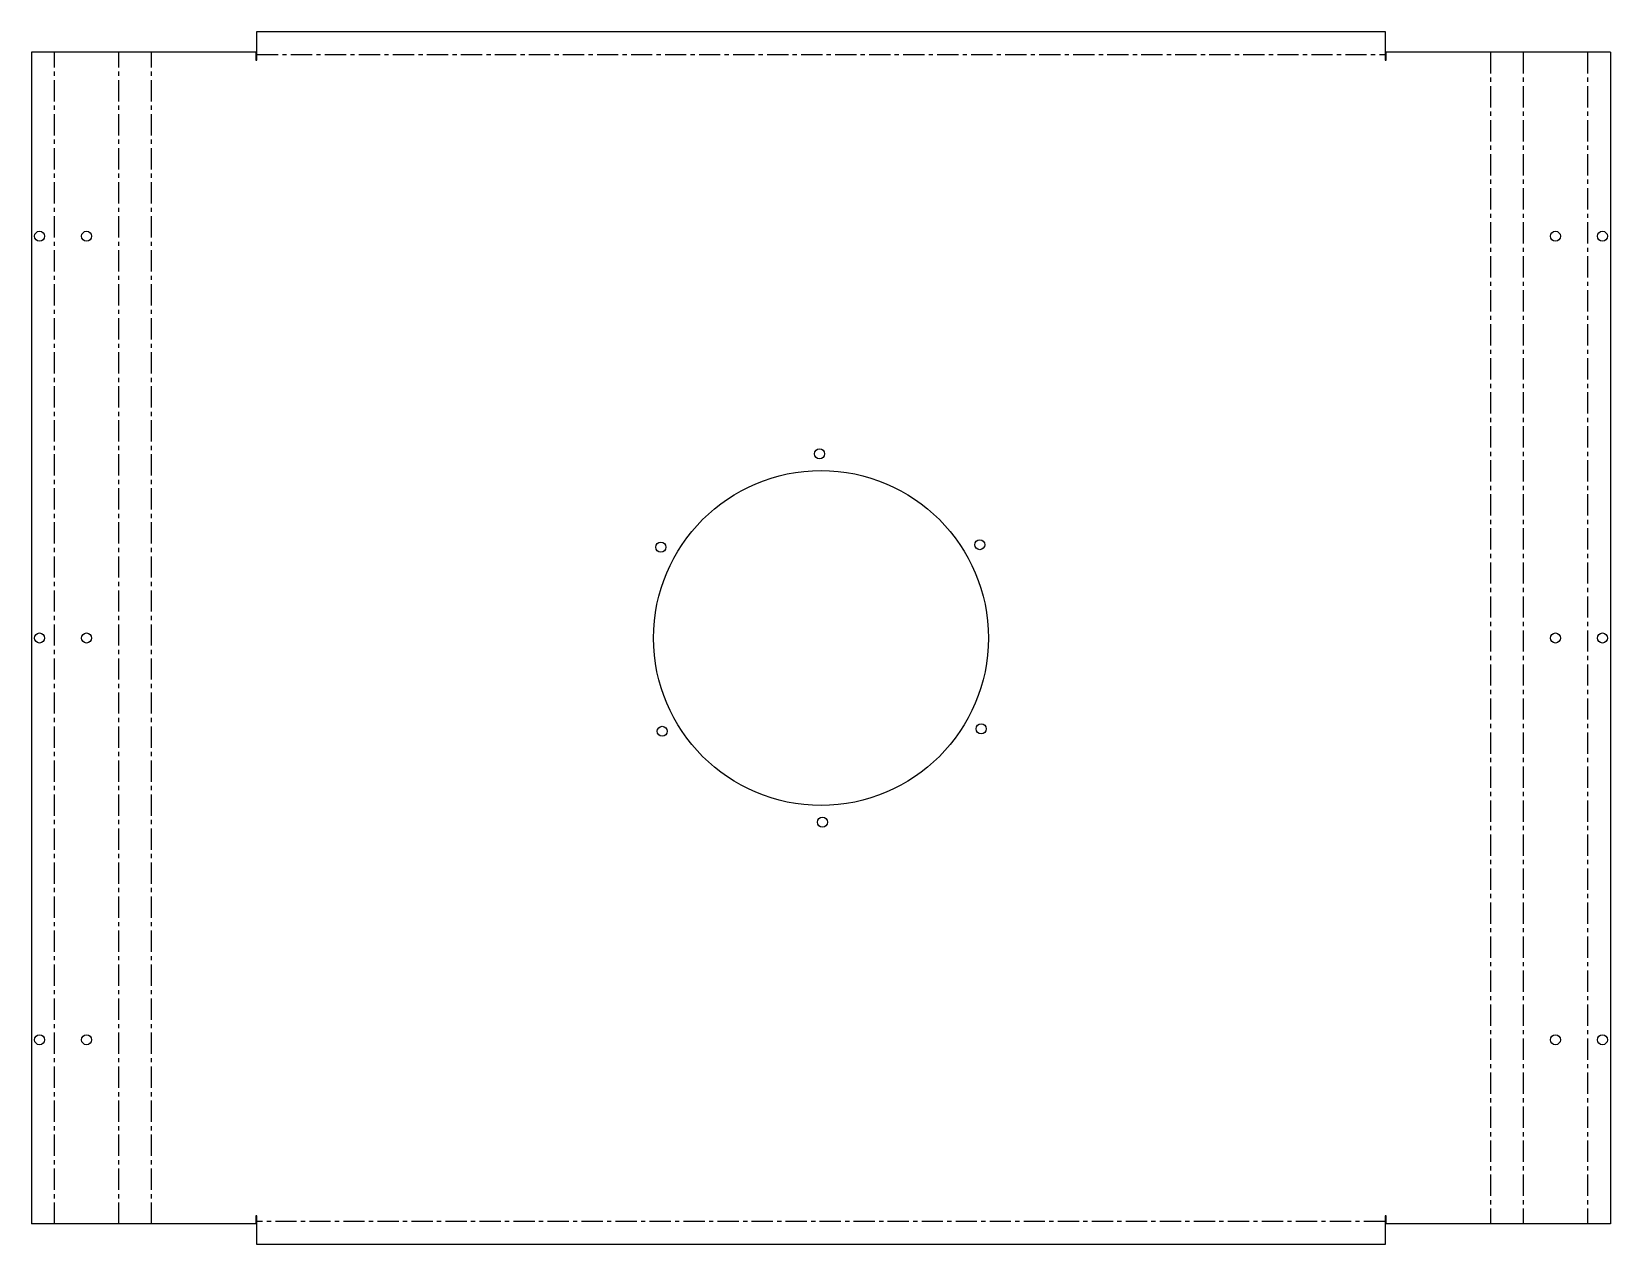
# Model space of a CAD drawing. Header units: millimetres. Extents: x -872 to 72, y -12 to 712.
import ezdxf

# ---------------------------------------------------------------- set-up
doc = ezdxf.new("R2010")
doc.units = ezdxf.units.MM
doc.linetypes.add('CENTERX2', pattern=[20.32, 12.7, -2.54, 2.54, -2.54])

msp = doc.modelspace()

# ---------------------------------------------------------------- linework, layer by layer
at = {"color": 7, "linetype": 'Continuous', "lineweight": 25}
for p, q in [((-737, 695.2), (-737, 712.25)), ((-737, 712.25), (-63, 712.25)), ((-63, 712.25), (-63, 695.2)), ((-871.56, 700), (-871.56, 0)), ((-737.6, 700), (-871.56, 700)), ((-737.6, 700), (-737.6, 695.2)), ((-62.4, 695.2), (-62.4, 700)), ((71.56, 700), (-62.4, 700)), ((71.56, 700), (71.56, 0)), ((-737.6, 695.2), (-737, 695.2)), ((-63, 695.2), (-62.4, 695.2)), ((-737.6, 0), (-871.56, 0)), ((-737, 4.8), (-737.6, 4.8)), ((-737.6, 4.8), (-737.6, 0)), ((-737, -12.25), (-737, 4.8)), ((-62.4, 4.8), (-63, 4.8)), ((-63, 4.8), (-63, -12.25)), ((-62.4, 0), (-62.4, 4.8)), ((71.56, 0), (-62.4, 0)), ((-63, -12.25), (-737, -12.25))]:
    msp.add_line(p, q, dxfattribs=at)
at = {"color": 7, "linetype": 'CENTERX2'}
for p, q in [((-857.94, 0), (-857.94, 700)), ((-819.48, 0), (-819.48, 700)), ((-799.83, 0), (-799.83, 700)), ((-737, 698.63), (-63, 698.63)), ((-0.17, 700), (-0.17, 0)), ((19.48, 700), (19.48, 0)), ((57.94, 700), (57.94, 0)), ((-63, 1.37), (-737, 1.37))]:
    msp.add_line(p, q, dxfattribs=at)
at = {"color": 7, "linetype": 'Continuous', "lineweight": 25}
for centre, radius in [((-866.76, 590), 3), ((-838.71, 590), 3), ((38.71, 590), 3), ((66.76, 590), 3), ((-400.85, 460), 3), ((-400, 350), 100), ((-495.69, 404.26), 3), ((-305.17, 405.74), 3), ((-866.76, 350), 3), ((-838.71, 350), 3), ((38.71, 350), 3), ((66.76, 350), 3), ((-494.83, 294.26), 3), ((-304.31, 295.74), 3), ((-399.15, 240), 3), ((-866.76, 110), 3), ((-838.71, 110), 3), ((38.71, 110), 3), ((66.76, 110), 3)]:
    msp.add_circle(centre, radius, dxfattribs=at)

doc.saveas('drawing.dxf')
